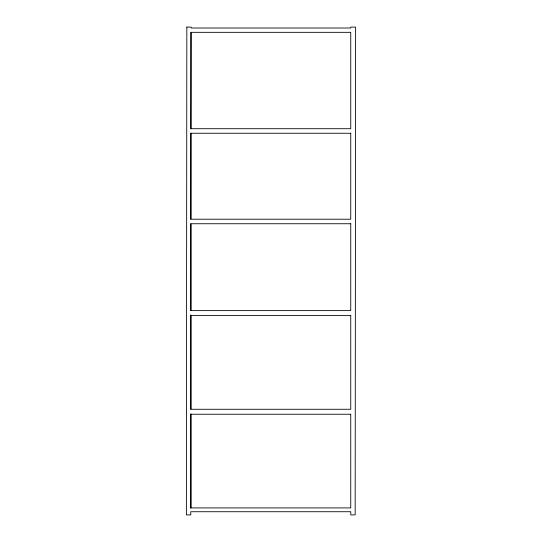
<?xml version="1.0" encoding="UTF-8"?>
<svg xmlns="http://www.w3.org/2000/svg" width="542" height="542" viewBox="0 0 542 542"><rect width="100%" height="100%" fill="white"/><g stroke="black" fill="none" stroke-linecap="round" stroke-linejoin="round"><path stroke-width="0.81" d="M190.845 133.061L190.777 219.327M190.852 128.827L191.008 32.33L350.742 32.33L350.742 128.718L191.008 128.718L191.008 32.33M190.777 223.555L190.777 310.6M190.777 314.827L190.777 409.474M190.777 413.702L190.777 508.355M186.834 27.1L186.38 514.9L190.777 514.9L190.777 511.729L350.769 511.729L350.769 514.9L355.166 514.9L355.62 27.1L350.809 27.1L350.809 28.008L191.19 28.008L191.19 27.1L186.834 27.1M350.742 133.244L191.008 133.244L191.008 219.219L350.742 219.219L350.742 133.244M350.742 223.744L191.008 223.744L191.008 310.62L350.742 310.62L350.742 223.744M350.742 315.6L191.008 315.6L191.008 409.271L350.742 409.271L350.742 315.6M350.742 414.244L191.008 414.244L191.008 507.915L350.742 507.915L350.742 414.244"/></g></svg>
